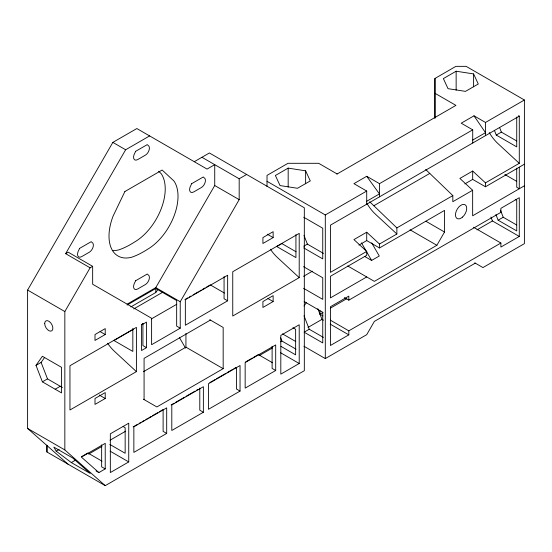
<?xml version="1.0" encoding="UTF-8"?>
<svg xmlns="http://www.w3.org/2000/svg" width="552" height="552" viewBox="0 0 552 552"><rect width="100%" height="100%" fill="white"/><g stroke="black" fill="none" stroke-linecap="round" stroke-linejoin="round"><path stroke-width="0.83" d="M194.276 161.701L209.401 152.973L304.325 207.78L304.325 370.702L105.225 485.65L46.948 451.998L46.948 446.099M105.225 398.496L105.225 392.589L94.999 398.496L94.999 404.395L105.225 398.496L99.263 395.053M128.74 461.927L128.74 423.191L110.338 433.817L110.338 472.553L128.74 461.927L110.103 451.163M142.913 323.444L142.913 345.593L146.494 347.663L146.494 322.099L141.519 324.969L141.519 350.534L146.494 347.663M143.465 371.689L185.934 347.167L185.934 333.429M143.451 399.213L156.858 406.955L223.174 368.667L223.174 327.446L209.767 319.705M267.023 186.583L267.023 175.398L287.992 163.302L318.67 163.302L337.141 173.97M273.137 301.551L273.137 295.644L262.918 301.551L262.918 307.45L273.137 301.551L267.927 298.542M273.137 237.588L273.137 231.681L262.918 237.588L262.918 243.487L273.137 237.588L267.299 234.214M288.172 187.045L288.172 168.118L305.622 170.83L310.286 180.911L297.5 188.28L280.043 185.575L275.379 175.495L288.172 168.118M299.212 363.506L299.212 324.769L280.809 335.395L280.809 374.132L299.212 363.506L280.575 352.742M305.622 183.733L305.622 170.83M323.472 320.229L321.982 319.373L319.974 314.185L319.974 310.776M348.816 300.164L348.816 296.127L330.413 306.753L330.413 345.49L348.816 334.864L348.816 330.834L500.885 243.039L500.885 247.068L519.287 236.442L519.287 197.706L500.885 208.332L500.885 212.361L348.816 300.164L344.379 297.597M366.714 204.212L366.714 191.04L353.929 183.664L366.714 176.281L379.493 183.664L472.719 129.837L461.217 123.193L473.995 115.816L485.498 122.454L485.498 135.633M434.948 118.025L434.948 78.46L455.897 66.35L466.123 66.35L524.4 100.002L524.4 243.639L482.945 267.575L474.754 262.842M347.725 265.981L374.38 281.368L436.86 245.295L444.532 232.012L444.532 210.415L379.493 247.965L366.714 240.582L358.903 245.095M456.145 90.135L456.145 71.215L473.602 73.92L478.273 84.001L465.488 91.377L448.038 88.672L443.366 78.591L456.145 71.215M464.853 183.919L472.678 179.4L472.678 171.037L459.871 178.434L472.65 190.254L472.65 215.784L524.393 185.796M472.719 143.009L472.719 129.837M473.602 86.823L473.602 73.92M516.734 168.174L516.727 187.266L519.28 188.749L519.294 167.166L524.352 164.213M472.678 179.4L485.463 186.776L485.456 182.857L519.287 163.323L519.287 116.127L518.556 115.699M379.417 196.878L379.493 183.664M67.986 464.149L27.6 428.435L27.6 290.055L112.85 142.388L136.841 128.54L207.055 169.084L214.728 164.655L214.728 185.527L155.774 287.627L155.774 292.512L130.817 306.926M246.64 174.473L239.182 178.779L239.182 199.645L180.235 301.744L180.235 328.178L151.607 344.71L151.607 318.276L92.66 284.245L92.66 266.326L90.1 267.803L65.64 253.678L125.635 149.771L149.62 135.923M105.225 485.65L64.839 449.935L64.839 311.556L90.1 267.803M35.997 365.369L42.387 356.281L61.555 367.349L61.555 392.907L42.387 381.839L35.997 365.369L41.11 362.422L44.553 357.523M155.774 292.512L157.782 289.655M304.028 305.974L306.484 302.475M485.463 186.776L519.294 167.166M65.64 253.678L68.2 252.202L92.66 266.326M336.892 174.108L455.931 105.384L434.948 93.274L434.948 78.46M127.146 304.152L155.774 287.627L180.235 301.744M127.146 305.028L155.774 288.496L176.661 300.55L176.661 326.115L180.235 328.178M133.708 308.961L162.833 292.146M105.225 334.533L94.999 340.432L94.999 334.533L105.225 328.626L105.225 334.533L100.112 331.579M267.023 181.304L325.3 214.949L366.714 191.04M485.498 122.454L524.4 100.002M42.387 381.839L47.5 378.893L62.41 387.497M133.377 329.309L113.96 340.522L132.832 351.417L132.832 328.412M141.588 324.569L143.085 323.707M151.303 318.959L176.695 304.304M184.906 299.557L187.894 297.832M189.391 296.969L190.882 296.107M193.124 294.816L198.354 291.794M199.845 290.932L201.342 290.069M202.832 289.207L205.075 287.916M206.565 287.054L210.298 284.894L224.436 293.057M366.714 201.266L379.438 193.918L366.714 176.281M472.719 140.056L485.498 132.68L473.995 115.816M519.287 116.127L330.413 225.168L330.413 272.371L366.714 251.415L353.929 239.596L366.714 232.219L379.493 244.032L379.493 247.965M55.165 389.222L60.278 386.269M303.724 246.22L307.374 244.108L323.465 253.402M373.828 205.744L429.787 173.431M494.406 130.32L496.248 135.067L501.361 132.114L516.72 140.981M227.645 300.812L185.348 325.231L185.348 299.667L227.645 275.248L227.645 300.812L224.064 298.742L224.064 276.593M210.395 320.063L144.079 358.351L144.079 399.579M136.406 371.634L69.952 410.005L69.952 365.734L136.406 327.364L136.406 371.634L114.416 351.293A28.794 16.622 60 0 1 107.64 343.268M299.212 277.642L232.751 316.013L232.751 271.736L299.212 233.372L299.212 277.642L277.214 257.301A28.794 16.622 60 0 1 270.445 249.276M303.524 276.324L312.397 271.204M379.493 244.032L396.867 234L396.867 227.9L452.826 195.587L425.661 169.464M472.65 190.254L452.826 201.694L452.826 195.587M364.955 256.611L371.606 260.447L379.279 256.018L371.675 242.859M56.187 451.143L71.325 462.562L90.197 473.457L72.712 457.994L53.834 447.099L56.187 451.143L59.167 449.418M366.714 276.945L330.413 297.901L330.413 276.297L366.714 255.341L366.714 251.415M317.814 308.644L319.974 314.185L322.954 312.46M330.413 308.154L346.808 298.687M71.325 462.562L75.645 460.064M81.406 456.739L87.885 452.999L102.016 461.161M110.014 440.227L125.67 431.188M133.122 426.882L137.593 424.302M139.083 423.439L140.574 422.577M142.064 421.721L144.307 420.424M145.797 419.568L147.287 418.706M148.778 417.843L151.013 416.553M152.504 415.69L157.72 412.682M159.211 411.82L162.937 409.667M171.141 404.933L174.121 403.208M175.612 402.353L184.554 397.185M186.045 396.322L194.994 391.161M196.484 390.298L197.975 389.443M209.905 382.557L215.121 379.541M216.612 378.679L225.554 373.518M227.044 372.655L232.268 369.64M233.758 368.784L235.994 367.487M245.681 361.898L252.395 358.02M253.885 357.165L258.357 354.577L272.488 362.74M280.409 341.847L281.872 341.005L296.003 349.161M88.651 454.082L101.899 446.43L101.292 444.871M259.123 355.661L272.371 348.008M307.995 327.446L321.982 319.373M476.99 229.873L492.453 220.952L519.287 236.442M323.396 337.396L309.237 329.24L304.124 332.187L322.748 342.93L322.748 312.26L304.124 301.516M495.924 214.542L498.118 220.186L503.224 217.24L516.631 224.974M98.891 472.574L105.225 468.91L105.225 443.353L81.399 457.104L98.891 472.574L96.027 470.918M166.69 433.423L133.853 452.385L133.853 426.827L166.69 407.866L166.69 433.423L163.116 431.36L163.116 410.06M203.371 412.254L171.803 430.477L171.803 404.913L203.371 386.69L203.371 412.254L199.79 410.184L199.79 388.035M240.044 391.078L208.477 409.301L208.477 383.737L240.044 365.514L240.044 391.078L236.463 389.008L236.463 367.708M275.696 370.495L245.157 388.125L245.157 362.567L275.696 344.931L275.696 370.495L272.115 368.425L272.115 346.276M475.279 263.145L374.38 321.402L366.707 334.684L325.3 358.586L303.91 346.235M496.248 135.067L516.734 146.887L516.734 117.072M504.832 174.501L516.665 181.332M515.244 199.403L516.734 200.266L516.734 230.936L498.118 220.186M473.526 227.238L500.885 243.039M425.909 221.262L444.532 232.012M410.046 229.818L436.86 245.295M201.942 157.279L239.182 178.779M303.724 217.233L322.741 228.217L322.741 258.888L303.724 247.91M214.728 185.527L239.182 199.645M112.85 142.388L125.635 149.771M296.072 251.774L281.872 243.577L276.759 246.53L295.927 257.598L295.927 234.593M303.524 266.678L322.748 277.773L322.748 299.377L303.524 288.282M319.974 314.185L322.934 315.889M330.331 320.16L348.816 330.834M330.179 324.107L348.816 334.864M292.926 327.729L295.63 329.289L295.63 354.853L281.023 346.414M282.514 333.884L295.789 341.55M185.934 347.167L223.174 368.667M27.6 290.055L64.839 311.556M123.13 426.537L125.159 427.71L125.159 453.275L109.834 444.422M105.225 468.91L101.644 466.847L101.644 445.547M27.6 428.435L64.839 449.935M519.287 163.323L498.559 144.155A29.277 16.905 60 0 1 489.279 132.604M472.678 171.037L485.456 182.857M396.867 234L376.14 214.832A29.277 16.905 60 0 1 366.859 203.288M158.645 171.272L161.122 173.57A43.38 25.047 -60 0 1 134.557 242.031A84.739 48.921 -60 0 1 118.956 249.835A43.38 25.047 -60 0 1 112.325 250.622M369.702 201.77L396.867 227.9M361.477 242.894L371.606 260.447M179.545 337.755L185.513 348.091M490.935 217.046L492.453 220.952M499.519 127.374L501.361 132.114M500.464 210.126L503.224 217.24M304 235.414L307.374 244.108M304.007 315.744L309.237 329.24M280.657 337.865L281.872 341.005M41.11 362.422L47.5 378.893M434.948 93.274L434.948 118.218M366.714 232.219L366.714 240.582M325.3 214.949L325.3 358.586M46.948 445.14L46.948 451.998M79.626 248.365L78.053 251.636A5.782 3.34 -60 0 0 81.599 256.673L89.265 252.243A5.782 3.34 -60 0 0 92.805 247.841A5.782 3.34 -60 0 0 92.805 243.115L91.239 241.659L79.626 248.365M135.654 151.317L134.088 154.588A5.782 3.34 -60 0 0 137.627 159.625L145.293 155.202A5.782 3.34 -60 0 0 148.84 150.793A5.782 3.34 -60 0 0 148.84 146.073L147.267 144.617L135.654 151.317M124.876 191.544L113.112 216.046A43.38 25.047 -60 0 0 131.735 257.218A84.739 48.921 -60 0 0 147.343 249.414A43.38 25.047 -60 0 0 173.901 180.946L162.136 170.037L124.876 191.544M135.64 280.74L134.088 283.983A5.782 3.34 -60 0 0 137.627 289.02L145.293 284.59A5.782 3.34 -60 0 0 148.84 280.188A5.782 3.34 -60 0 0 148.84 275.469L147.274 274.02L135.64 280.74M191.682 183.671L190.116 186.935A5.782 3.34 -60 0 0 193.655 191.979L201.321 187.549A5.782 3.34 -60 0 0 204.868 183.14A5.782 3.34 -60 0 0 204.868 178.42L203.295 176.964L191.682 183.671M462.535 217.081A7.956 4.588 -60 0 0 465.074 204.757A7.956 4.588 -60 0 0 455.662 213.086A7.956 4.588 -60 0 0 462.535 217.081M44.691 323.527A5.782 3.34 60 0 0 50.825 331.159A5.782 3.34 60 0 0 50.825 322.982A5.782 3.34 60 0 0 44.691 323.527"/></g></svg>
